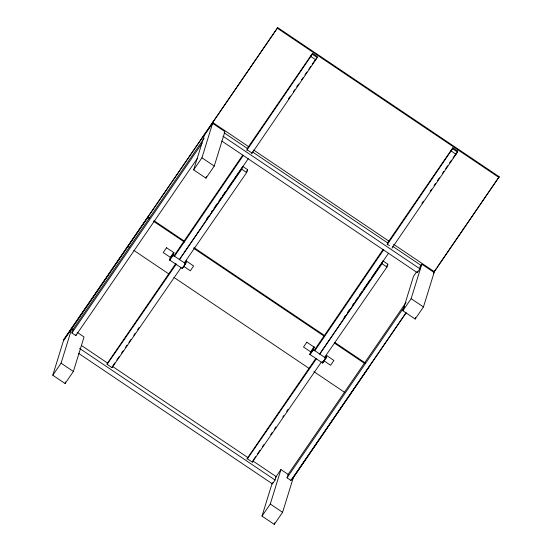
<?xml version="1.0" encoding="UTF-8"?>
<svg xmlns="http://www.w3.org/2000/svg" width="552" height="552" viewBox="0 0 552 552"><rect width="100%" height="100%" fill="white"/><g stroke="black" fill="none" stroke-linecap="round" stroke-linejoin="round"><path stroke-width="0.83" d="M246.758 150.379L312.322 54.269L312.501 53.337L317.421 56.656L317.248 57.581L251.684 153.697M387.042 244.86L452.606 148.75L452.785 147.819L457.705 151.138L457.532 152.062L391.961 248.172M197.195 158.659L75.824 335.595L71.919 332.966L72.974 329.51L204.095 138.359M75.824 335.595L76.252 334.215M81.351 345.435L107.53 363.064L107.136 364.341L112.056 367.653L112.449 366.376L247.813 457.525L247.42 458.802L252.347 462.121L252.74 460.844L276.117 476.583L275.055 480.04L272.426 483.876L78.384 353.211M166.538 247.758L173.935 252.678L173.149 255.245L169.83 260.075L170.623 257.515L163.219 252.588L166.552 247.71M169.567 259.957L170.361 257.398L173.687 252.512L172.886 255.127L169.567 259.957L182.367 268.576L185.686 263.746L186.472 261.179L185.051 263.256M182.367 268.576L182.76 267.292M183.885 266.443L190.295 270.818L193.621 265.94L186.238 260.965L185.451 263.532L182.139 268.362M306.822 342.219L314.219 347.146L313.432 349.706L310.12 354.543L310.907 351.976L303.51 347.056L306.836 342.171M325.335 357.717L326.777 355.598L325.97 358.213L322.658 363.043L309.858 354.425L310.645 351.859L313.978 346.98M309.858 354.425L313.17 349.595L313.964 347.029M272.426 483.876L272.854 482.489M322.817 361.546L322.423 362.83L325.735 357.993L326.529 355.433L333.898 360.449L330.579 365.286L323.458 360.428M322.658 363.043L323.051 361.76M221.821 141.043L417.291 272.66L417.719 271.28M417.291 272.66L419.92 268.824L420.983 265.374L392.679 246.316M77.218 332.366L84.049 336.968L73.381 371.455L65.095 383.53L52.792 375.243L63.915 339.266L277.704 27.6L499.208 176.764L433.368 273.15M52.792 375.243L61.079 363.168L71.746 328.681L73.112 329.599M65.095 383.53L65.605 381.887M128.326 245.785L128.099 246.523L129.527 247.482M63.459 340.763L148.212 216.791L149.64 217.75M193.662 169.878L204.33 135.399L212.617 123.317L224.919 131.604L214.252 166.09L205.965 178.165L193.662 169.878L201.949 157.803L212.617 123.317M213.072 121.826L212.844 122.565L248.572 146.625M205.965 178.165L206.476 176.53M63.687 340.011L277.704 27.6M293.25 477.839L282.583 512.318L274.296 524.4L261.993 516.113L272.15 483.269M261.993 516.113L270.28 504.031L280.947 469.552L288.468 474.61M405.989 312.756L290.952 480.454L287.047 477.825L288.116 474.375L406.072 302.413M274.296 524.4L274.806 522.758M290.952 480.454L291.38 479.074M349.595 395.687L349.823 394.949M369.716 365.955L292.256 479.288M419.672 267.292L421.818 264.187L434.12 272.474L423.453 306.953L415.166 319.035L402.856 310.748L413.531 276.262L416.449 272.005M402.856 310.748L411.143 298.666L421.818 264.187M415.166 319.035L415.677 317.393M434.576 270.991L434.348 271.729L393.617 244.301M311.211 55.221L310.824 56.47L315.744 59.788L316.13 58.533M451.495 149.702L451.101 150.951L456.028 154.263L457.705 151.138M179.552 259.364L241.721 169.243L242.776 166.483L247.703 169.795L246.647 172.555L184.478 262.676M319.843 353.825L382.012 263.704L383.067 260.944L387.987 264.263L386.931 267.023L324.762 357.144M173.79 256.135L242.728 155.084M174.446 256.383L243.363 155.36M179.372 259.695L248.283 158.672M314.074 350.617L383.012 249.566M314.73 350.865L383.647 249.842M319.649 354.177L388.567 253.154M71.919 332.966L202.066 143.237M171.092 256.825L173.935 252.678M247.096 148.688L312.501 53.337M288.448 98.898L290.393 96.062M293.305 91.811L294.761 89.686M296.707 86.857L298.646 84.028M301.565 79.778L303.02 77.653M304.959 74.817L306.905 71.988M308.844 69.152L310.79 66.323M312.246 64.198L315.164 59.947M106.991 363.844L175.984 263.311M112.884 365.741L114.83 362.912M116.769 360.077L119.197 356.537M121.626 352.997L123.089 350.872M125.518 347.332L126.974 345.207M128.913 342.378L130.858 339.542M133.77 335.292L135.226 333.173M137.655 329.627L139.118 327.508M184.823 263.035L186.238 260.965M311.852 350.596L314.219 347.146M387.38 243.163L452.785 147.819M421.928 203.288L423.384 201.163M430.187 191.254L431.643 189.129M434.072 185.589L435.528 183.464M437.474 180.628L439.413 177.799M442.331 173.549L443.787 171.424M445.726 168.595L447.672 165.759M449.618 162.93L451.557 160.094M453.013 157.969L455.931 153.725M246.792 459.016L315.778 358.483M253.658 459.499L255.604 456.67M257.542 453.834L259.971 450.294M262.4 446.754L263.856 444.629M270.659 434.714L272.115 432.589M274.544 429.049L276 426.931M282.803 417.015L283.769 415.601M286.688 411.35L288.144 409.225M324.631 358.193L326.529 355.433M275.586 477.363L280.947 469.552M287.047 477.825L404.519 306.567M433.603 272.412L436.032 268.865M437.005 267.451L499.208 176.764M292.967 477.839L406.072 312.95M206.696 218.785L208.649 215.956M211.575 211.713L212.548 210.305M214.01 208.18L216.936 203.943M218.889 201.114L221.324 197.582M222.297 196.167L225.223 191.923M227.176 189.101L233.517 179.911M234.49 178.496L242.293 167.187M107.102 364.382L176.129 264.332M246.24 171.913L247.703 169.795M112.028 367.701L181.049 267.644M344.062 317.49L345.524 315.371M347.47 312.542L349.423 309.713M352.348 305.47L353.811 303.352M355.764 300.523L357.71 297.7M359.173 295.575L362.098 291.339M363.071 289.924L370.385 279.326M371.365 277.911L383.067 260.944M247.393 458.85L316.413 358.793M386.524 266.381L387.497 264.967M252.312 462.162L321.34 362.105M277.477 28.338L498.98 177.509M312.322 54.269L317.248 57.581M452.606 148.75L457.532 152.062M253.575 149.992L389.332 241.417M224.091 132.79L247.468 148.536L247.089 149.771L252.016 153.083L252.395 151.848L387.759 242.997L387.38 244.232L389.484 245.661M223.029 136.24L419.92 268.824M241.721 169.243L246.647 172.555M382.012 263.704L386.931 267.023M201.949 157.803L214.252 166.09M411.143 298.666L423.453 306.953M153.925 220.641L184.651 241.334M193.938 247.586L324.7 335.644M334.705 342.378L365.424 363.071M147.984 217.529L149.413 218.495M153.697 221.38L184.423 242.073M193.711 248.324L324.472 336.382M334.471 343.116L364.486 363.326M172.886 255.127L185.686 263.746M313.17 349.595L325.97 358.213M133.812 250.373L168.822 273.951M173.825 277.318L309.582 368.743M313.874 371.627L344.593 392.32M79.591 348.415L275.055 480.04M61.079 363.168L73.381 371.455M270.28 504.031L282.583 512.318"/></g></svg>
